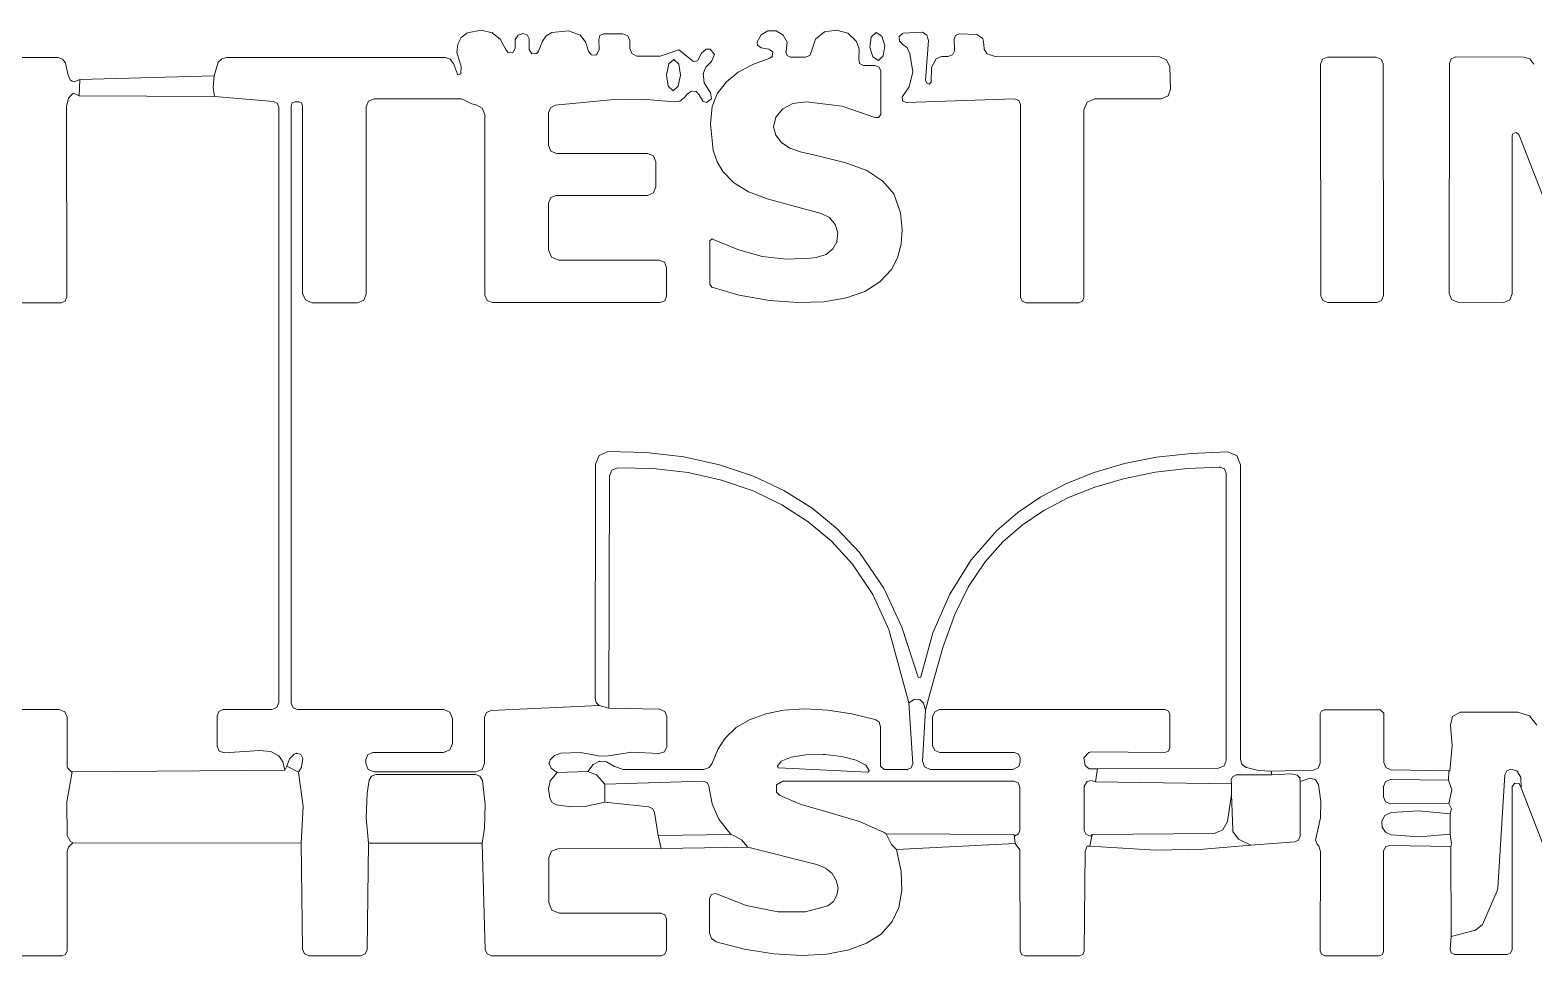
# Model space of a CAD drawing. Extents: x 0 to 650, y 0 to 488.
# Drawn here: x 269.5 to 410, y 85 to 171.5 of the extents above; entities that cross this region are included whole.
import ezdxf

# ---------------------------------------------------------------- set-up
doc = ezdxf.new("R2010")
doc.units = 0
doc.linetypes.add('Solid', pattern=[0])
doc.layers.add('Layer 1', color=7, linetype='Solid', lineweight=0)

msp = doc.modelspace()

# ---------------------------------------------------------------- linework, layer by layer
at = {"layer": 'Layer 1', "color": 9, "linetype": 'Solid', "lineweight": 0}
for p, q in [((311.66, 171.46), (310.4, 171.22)), ((312.7, 171.24), (311.66, 171.46)), ((319.83, 171.42), (318.27, 171.25)), ((320.93, 171.01), (319.83, 171.42)), ((338.46, 171.42), (337.81, 171.05)), ((339.21, 171.41), (338.46, 171.42)), ((339.87, 171.02), (339.21, 171.41)), ((344.85, 171.48), (343.75, 171.31)), ((345.92, 171.19), (344.85, 171.48)), ((309.48, 170.18), (309.41, 169.42)), ((309.8, 170.8), (309.48, 170.18)), ((310.33, 171.19), (309.8, 170.8)), ((310.4, 171.22), (310.33, 171.19)), ((313.46, 170.62), (312.7, 171.24)), ((312.7, 171.24), (312.7, 171.24)), ((314.02, 169.6), (313.46, 170.62)), ((315.14, 171.01), (314.86, 170.61)), ((314.86, 170.61), (314.86, 169.76)), ((315.49, 171.14), (315.14, 171.01)), ((315.57, 171.16), (315.49, 171.14)), ((315.97, 171.05), (315.57, 171.16)), ((316.15, 170.67), (315.97, 171.05)), ((316.15, 169.67), (316.15, 170.67)), ((317.39, 170.44), (317.04, 169.51)), ((317.73, 170.96), (317.39, 170.44)), ((318.27, 171.25), (317.73, 170.96)), ((321.42, 170.4), (320.93, 171.01)), ((320.93, 171.01), (320.93, 171.01)), ((321.7, 169.52), (321.42, 170.4)), ((322.75, 170.97), (322.65, 170.6)), ((322.65, 170.6), (322.68, 169.68)), ((323.09, 171.14), (322.75, 170.97)), ((323.12, 171.14), (323.09, 171.14)), ((324.91, 171.14), (323.12, 171.14)), ((325.37, 170.95), (324.91, 171.14)), ((325.56, 170.5), (325.37, 170.95)), ((325.56, 169.77), (325.56, 170.5)), ((337.81, 171.05), (337.45, 170.37)), ((337.45, 170.37), (337.47, 170.08)), ((337.47, 170.08), (337.47, 170.08)), ((337.47, 170.08), (337.81, 169.81)), ((340.25, 170.36), (339.87, 171.02)), ((340.15, 169.49), (340.25, 170.36)), ((342.89, 170.65), (342.53, 169.51)), ((343.75, 171.31), (342.89, 170.65)), ((346.72, 170.43), (345.92, 171.19)), ((346.98, 169.69), (346.72, 170.43)), ((348.11, 170.83), (347.98, 169.89)), ((348.57, 171.25), (348.11, 170.83)), ((349.08, 170.91), (348.57, 171.25)), ((349.36, 170.01), (349.08, 170.91)), ((349.23, 169.07), (349.36, 170.01)), ((351.03, 171.17), (350.72, 170.88)), ((350.72, 170.88), (350.73, 170.46)), ((350.73, 170.46), (351.12, 170.07)), ((351.09, 171.18), (351.03, 171.17)), ((352.89, 171.28), (351.09, 171.18)), ((351.12, 170.07), (351.15, 170.06)), ((351.15, 170.06), (351.15, 170.06)), ((351.15, 170.06), (351.47, 169.82)), ((353.3, 171), (352.89, 171.28)), ((353.17, 166.79), (353.44, 170.52)), ((353.44, 170.52), (353.3, 171)), ((355.97, 170.99), (355.84, 170.64)), ((355.84, 170.64), (355.84, 170.64)), ((355.84, 170.64), (355.88, 169.6)), ((356.32, 171.14), (355.97, 170.99)), ((357.96, 171.07), (356.32, 171.14)), ((358.54, 170.69), (357.96, 171.07)), ((358.63, 170.15), (358.54, 170.69)), ((358.66, 169.71), (358.63, 170.15)), ((272.16, 168.92), (268.08, 168.92)), ((272.58, 168.78), (272.16, 168.92)), ((272.84, 168.43), (272.58, 168.78)), ((287.44, 168.79), (287.12, 168.48)), ((287.88, 168.91), (287.44, 168.79)), ((308.3, 168.91), (287.88, 168.91)), ((308.78, 168.76), (308.3, 168.91)), ((309.09, 168.36), (308.78, 168.76)), ((309.41, 169.42), (309.62, 168.66)), ((309.62, 168.66), (309.79, 168.09)), ((314.18, 169.4), (314.02, 169.6)), ((314.63, 169.37), (314.18, 169.4)), ((314.86, 169.76), (314.63, 169.37)), ((316.4, 169.26), (316.15, 169.67)), ((316.87, 169.29), (316.4, 169.26)), ((317.04, 169.51), (316.87, 169.29)), ((321.95, 169.17), (321.7, 169.52)), ((322.37, 169.15), (321.95, 169.17)), ((322.47, 169.21), (322.37, 169.15)), ((322.68, 169.68), (322.47, 169.21)), ((325.74, 169.29), (325.56, 169.77)), ((326.2, 169.05), (325.74, 169.29)), ((328.39, 169.04), (326.2, 169.05)), ((330.12, 169.65), (328.39, 169.04)), ((329.66, 168.75), (329.19, 168.33)), ((330.12, 168.31), (329.66, 168.75)), ((331.51, 168.56), (330.12, 169.65)), ((331.88, 168.62), (331.51, 168.56)), ((331.9, 168.66), (331.88, 168.62)), ((332.25, 169.34), (331.9, 168.66)), ((332.68, 169.69), (332.25, 169.34)), ((332.66, 168.02), (333.18, 168.55)), ((333.06, 169.71), (332.68, 169.69)), ((333.45, 169.19), (333.06, 169.71)), ((333.18, 168.55), (333.45, 169.19)), ((338.64, 168.85), (337.04, 168.28)), ((337.81, 169.81), (338.53, 169.7)), ((338.53, 169.7), (338.91, 169.45)), ((338.86, 169), (338.64, 168.85)), ((338.91, 169.45), (338.86, 169)), ((340.14, 169.44), (340.15, 169.49)), ((340.25, 169.1), (340.14, 169.44)), ((340.57, 168.96), (340.25, 169.1)), ((341.97, 168.96), (340.57, 168.96)), ((342.36, 169.12), (341.97, 168.96)), ((342.53, 169.51), (342.36, 169.12)), ((346.94, 168.77), (346.98, 169.69)), ((347.02, 168.37), (346.94, 168.77)), ((347.98, 169.89), (348.26, 168.99)), ((348.26, 168.99), (348.77, 168.65)), ((348.77, 168.65), (349.23, 169.07)), ((351.47, 169.82), (351.71, 169.31)), ((351.71, 169.31), (352, 167.58)), ((354.18, 168.79), (353.73, 167.99)), ((354.65, 169.01), (354.18, 168.79)), ((354.18, 168.79), (354.18, 168.79)), ((355.26, 169.03), (354.65, 169.01)), ((355.69, 169.16), (355.26, 169.03)), ((355.88, 169.56), (355.69, 169.16)), ((355.88, 169.6), (355.88, 169.56)), ((358.89, 169.3), (358.66, 169.71)), ((358.92, 169.27), (358.89, 169.3)), ((359.68, 169), (358.92, 169.27)), ((375.02, 168.97), (359.68, 169)), ((375.69, 168.71), (375.02, 168.97)), ((375.99, 168.05), (375.69, 168.71)), ((390.25, 168.76), (390.06, 168.3)), ((390.71, 168.96), (390.25, 168.76)), ((395.27, 168.96), (390.71, 168.96)), ((395.73, 168.77), (395.27, 168.96)), ((395.92, 168.32), (395.73, 168.77)), ((402.28, 168.79), (402.1, 168.37)), ((402.71, 168.97), (402.28, 168.79)), ((409.03, 168.96), (402.71, 168.97)), ((409.61, 168.79), (409.03, 168.96)), ((410, 168.31), (409.61, 168.79)), ((273.08, 167.38), (272.84, 168.43)), ((273.3, 166.82), (273.08, 167.38)), ((287.12, 168.48), (286.75, 167.2)), ((309.46, 167.37), (309.09, 168.36)), ((309.51, 167.3), (309.46, 167.37)), ((309.78, 167.4), (309.51, 167.3)), ((309.79, 168.09), (309.78, 167.4)), ((329.19, 168.33), (328.97, 167.29)), ((328.97, 167.29), (329.14, 166.25)), ((330.07, 166.23), (330.29, 167.27)), ((330.29, 167.27), (330.12, 168.31)), ((332.41, 167.44), (332.66, 168.02)), ((332.51, 166.57), (332.41, 167.44)), ((335.69, 167.55), (334.6, 166.66)), ((337.04, 168.28), (335.69, 167.55)), ((347.38, 168.16), (347.02, 168.37)), ((347.43, 168.16), (347.38, 168.16)), ((348.47, 168.16), (347.43, 168.16)), ((348.84, 168.01), (348.47, 168.16)), ((349, 167.64), (348.84, 168.01)), ((349, 163.68), (349, 167.64)), ((349, 167.64), (349, 167.64)), ((352, 167.58), (351.66, 166.17)), ((353.73, 167.99), (353.7, 166.64)), ((376.06, 165.96), (375.99, 168.05)), ((390.06, 168.3), (390.1, 146.66)), ((395.96, 146.68), (395.92, 168.32)), ((402.1, 168.37), (402.09, 146.86)), ((273.46, 166.7), (273.3, 166.82)), ((273.67, 166.64), (273.46, 166.7)), ((274.2, 166.87), (273.67, 166.64)), ((329.14, 166.25), (329.6, 165.81)), ((329.6, 165.81), (330.07, 166.23)), ((330.94, 165.54), (331.33, 165.78)), ((331.33, 165.78), (331.74, 165.73)), ((333.1, 165.62), (332.51, 166.57)), ((334.6, 166.66), (333.76, 165.61)), ((351.66, 166.17), (351.07, 165.38)), ((351.66, 166.17), (351.66, 166.17)), ((353.26, 166.54), (353.17, 166.79)), ((353.5, 166.42), (353.26, 166.54)), ((353.7, 166.63), (353.5, 166.42)), ((353.7, 166.64), (353.7, 166.63)), ((375.83, 165.33), (376.06, 165.96)), ((273.14, 165.13), (272.95, 164.34)), ((272.95, 164.34), (272.99, 146.56)), ((273.51, 165.54), (273.14, 165.13)), ((273.6, 165.59), (273.51, 165.54)), ((274.14, 165.34), (273.6, 165.59)), ((292.28, 164.81), (286.77, 165.29)), ((292.64, 164.63), (292.28, 164.81)), ((292.79, 164.25), (292.64, 164.63)), ((293.92, 164.42), (294.03, 164.68)), ((293.92, 108.61), (293.92, 164.42)), ((294.03, 164.68), (294.29, 164.79)), ((294.29, 164.79), (294.63, 164.79)), ((294.63, 164.79), (294.89, 164.68)), ((294.89, 164.68), (295, 164.42)), ((295, 164.42), (295, 146.89)), ((300.93, 164.3), (301.15, 164.83)), ((301.15, 164.83), (301.68, 165.05)), ((301.68, 165.05), (309.81, 165.05)), ((309.81, 165.05), (310.06, 164.97)), ((310.06, 164.97), (310.81, 164.58)), ((310.81, 164.58), (311.22, 164.49)), ((311.22, 164.49), (311.78, 164.19)), ((318.15, 164.23), (318.59, 164.48)), ((318.59, 164.48), (324.39, 165.03)), ((324.39, 165.03), (327.12, 165)), ((327.12, 165), (329.73, 164.78)), ((329.73, 164.78), (330.23, 164.85)), ((330.23, 164.85), (330.64, 165.16)), ((330.64, 165.16), (330.94, 165.54)), ((331.74, 165.73), (332.04, 165.44)), ((332.04, 165.44), (332.37, 164.83)), ((332.37, 164.83), (332.71, 164.73)), ((332.71, 164.73), (333.18, 165.05)), ((333.18, 165.05), (333.1, 165.62)), ((333.71, 165.52), (333.26, 164.33)), ((333.76, 165.61), (333.71, 165.52)), ((333.76, 165.61), (333.76, 165.61)), ((339.84, 164.13), (340.78, 164.61)), ((340.78, 164.61), (342.01, 164.77)), ((342.01, 164.77), (345.39, 164.36)), ((345.39, 164.36), (348.43, 163.32)), ((351.07, 165.38), (350.98, 165.24)), ((350.98, 165.24), (351.02, 164.88)), ((351.02, 164.88), (351.36, 164.71)), ((351.36, 164.71), (361.49, 165.07)), ((361.49, 165.07), (361.88, 164.92)), ((361.88, 164.92), (362.05, 164.54)), ((362.05, 164.54), (362.05, 164.53)), ((362.05, 164.53), (362.05, 146.54)), ((367.97, 164.04), (368.27, 164.76)), ((368.27, 164.76), (368.98, 165.06)), ((368.98, 165.06), (375.2, 165.06)), ((375.2, 165.06), (375.22, 165.06)), ((375.22, 165.06), (375.83, 165.33)), ((292.79, 108.67), (292.79, 164.25)), ((300.93, 146.81), (300.93, 164.3)), ((311.78, 164.19), (312.01, 163.59)), ((312.01, 163.59), (312.01, 146.72)), ((317.97, 163.75), (318.15, 164.23)), ((317.97, 160.7), (317.97, 163.75)), ((333.26, 164.33), (333.08, 162.71)), ((338.99, 162.43), (339.19, 163.35)), ((339.19, 163.35), (339.84, 164.13)), ((348.43, 163.32), (348.78, 163.32)), ((348.78, 163.32), (348.99, 163.59)), ((348.99, 163.59), (349, 163.68)), ((367.97, 146.49), (367.97, 164.04)), ((333.08, 162.71), (333.33, 160.23)), ((339.18, 161.68), (338.99, 162.43)), ((339.71, 160.99), (339.18, 161.68)), ((407.96, 146.83), (407.97, 161.6)), ((407.97, 161.6), (408.02, 161.79)), ((408.02, 161.79), (408.33, 161.93)), ((408.33, 161.93), (408.6, 161.72)), ((408.6, 161.72), (412.81, 150.9)), ((318.19, 160.17), (317.97, 160.7)), ((318.72, 159.95), (318.19, 160.17)), ((333.33, 160.23), (333.71, 159.16)), ((340.49, 160.46), (339.71, 160.99)), ((341.59, 160.08), (340.49, 160.46)), ((327.2, 159.95), (318.72, 159.95)), ((327.77, 159.72), (327.2, 159.95)), ((328, 159.16), (327.77, 159.72)), ((328, 156.84), (328, 159.16)), ((333.71, 159.16), (334.24, 158.27)), ((342.87, 159.79), (341.59, 160.08)), ((345.72, 159.09), (342.87, 159.79)), ((347.68, 158.35), (345.72, 159.09)), ((334.24, 158.27), (335.23, 157.24)), ((349.2, 157.37), (347.68, 158.35)), ((350.21, 156.19), (349.2, 157.37)), ((318.17, 155.83), (318.69, 156.04)), ((318.69, 156.04), (327.2, 156.04)), ((327.2, 156.04), (327.77, 156.27)), ((327.77, 156.27), (328, 156.84)), ((335.23, 157.24), (336.64, 156.38)), ((336.64, 156.38), (338.37, 155.71)), ((350.84, 154.42), (350.21, 156.19)), ((317.96, 155.31), (318.17, 155.83)), ((317.96, 150.94), (317.96, 155.31)), ((338.37, 155.71), (340.89, 155.04)), ((340.89, 155.04), (343.44, 154.36)), ((343.44, 154.36), (344.19, 153.96)), ((344.19, 153.96), (344.74, 153.32)), ((344.74, 153.32), (344.99, 152.53)), ((350.98, 152.86), (350.84, 154.42)), ((333.24, 151.97), (333.04, 151.81)), ((333.04, 151.81), (333.04, 147.75)), ((333.28, 151.96), (333.24, 151.97)), ((335.63, 150.97), (333.28, 151.96)), ((344.9, 151.71), (344.53, 151.04)), ((344.99, 152.53), (344.9, 151.72)), ((344.9, 151.72), (344.9, 151.71)), ((350.89, 151.48), (350.98, 152.86)), ((318.24, 150.27), (317.96, 150.94)), ((337.93, 150.34), (335.63, 150.97)), ((340.18, 150.07), (337.93, 150.34)), ((343.88, 150.53), (342.96, 150.24)), ((344.53, 151.04), (343.88, 150.53)), ((344.53, 151.04), (344.53, 151.04)), ((350.55, 150.21), (350.89, 151.48)), ((318.91, 149.99), (318.24, 150.27)), ((328.31, 149.99), (318.91, 149.99)), ((328.79, 149.79), (328.31, 149.99)), ((328.31, 149.99), (328.31, 149.99)), ((328.99, 149.3), (328.79, 149.79)), ((328.99, 146.63), (328.99, 149.3)), ((342.4, 150.16), (340.18, 150.07)), ((342.96, 150.24), (342.4, 150.16)), ((342.4, 150.16), (342.4, 150.16)), ((348.9, 147.95), (349.99, 149.13)), ((349.99, 149.13), (350.55, 150.21)), ((333.04, 147.75), (333.23, 147.47)), ((347.51, 147.07), (348.9, 147.95)), ((272.82, 146.17), (272.43, 146.01)), ((272.99, 146.56), (272.82, 146.17)), ((295, 146.89), (295.26, 146.27)), ((295.26, 146.27), (295.89, 146.01)), ((300.13, 146.01), (300.7, 146.24)), ((300.7, 146.24), (300.93, 146.81)), ((312.01, 146.72), (312.22, 146.22)), ((312.22, 146.22), (312.71, 146.02)), ((328.38, 146.02), (328.81, 146.2)), ((328.81, 146.2), (328.99, 146.63)), ((333.23, 147.47), (335.77, 146.73)), ((335.77, 146.73), (338.59, 146.23)), ((338.59, 146.23), (341.24, 146.02)), ((341.24, 146.02), (343.68, 146.1)), ((343.68, 146.1), (345.8, 146.46)), ((345.8, 146.46), (347.51, 147.07)), ((362.05, 146.54), (362.21, 146.17)), ((362.21, 146.17), (362.58, 146.01)), ((367.48, 146.01), (367.83, 146.15)), ((367.83, 146.15), (367.97, 146.49)), ((390.1, 146.66), (390.29, 146.21)), ((390.29, 146.21), (390.75, 146.02)), ((395.31, 146.02), (395.77, 146.22)), ((395.77, 146.22), (395.96, 146.68)), ((402.09, 146.86), (402.33, 146.28)), ((402.33, 146.28), (402.9, 146.05)), ((407.18, 146.04), (407.73, 146.28)), ((407.73, 146.28), (407.96, 146.83)), ((272.43, 146.01), (267.56, 146.01)), ((295.89, 146.01), (300.13, 146.01)), ((312.71, 146.02), (328.38, 146.02)), ((362.58, 146.01), (367.48, 146.01)), ((390.75, 146.02), (395.31, 146.02)), ((402.9, 146.05), (407.18, 146.04)), ((292.13, 108), (292.6, 108.2)), ((292.6, 108.2), (292.79, 108.67)), ((294.1, 108.18), (293.92, 108.61)), ((294.53, 108), (294.1, 108.18)), ((322.7, 108.37), (312.6, 107.92)), ((351.62, 108.65), (351.98, 102.96)), ((272.26, 108.02), (267.75, 108.02)), ((272.78, 107.8), (272.26, 108.02)), ((273, 107.28), (272.78, 107.8)), ((273, 102.67), (273, 107.28)), ((287, 107.43), (287.17, 107.83)), ((287, 104.62), (287, 107.43)), ((287.17, 107.83), (287.58, 108)), ((287.58, 108), (292.13, 108)), ((292.13, 108), (292.13, 108)), ((308.18, 108), (294.53, 108)), ((308.76, 107.76), (308.18, 108)), ((309, 107.18), (308.76, 107.76)), ((309, 104.84), (309, 107.18)), ((312.17, 107.72), (311.99, 107.28)), ((311.99, 107.28), (311.99, 103.01)), ((312.6, 107.92), (312.17, 107.72)), ((323.6, 108.14), (328.34, 108.04)), ((328.34, 108.04), (328.81, 107.84)), ((328.81, 107.84), (329.01, 107.36)), ((329.01, 107.36), (329.01, 104.55)), ((336.74, 107.06), (335.5, 106.32)), ((338.26, 107.62), (336.74, 107.06)), ((339.92, 107.95), (338.26, 107.62)), ((341.87, 108.07), (339.92, 107.95)), ((344.05, 107.95), (341.87, 108.07)), ((346.29, 107.61), (344.05, 107.95)), ((348.47, 107.08), (346.29, 107.61)), ((348.84, 106.82), (348.47, 107.08)), ((348.98, 106.4), (348.84, 106.82)), ((352.88, 103.23), (353.18, 107.96)), ((354.03, 107.79), (353.84, 107.33)), ((353.84, 107.33), (353.84, 104.66)), ((354.48, 108), (354.03, 107.79)), ((354.51, 108), (354.48, 108)), ((375.57, 108), (354.51, 108)), ((375.87, 107.87), (375.57, 108)), ((376, 107.57), (375.87, 107.87)), ((376, 104.46), (376, 107.57)), ((390.15, 107.87), (390.04, 107.62)), ((390.04, 107.62), (390.04, 103.01)), ((390.4, 107.98), (390.15, 107.87)), ((395.65, 107.98), (390.4, 107.98)), ((395.97, 107.66), (395.65, 107.98)), ((395.97, 103.06), (395.97, 107.66)), ((335.5, 106.32), (334.46, 105.32)), ((348.98, 102.72), (348.98, 106.4)), ((287, 104.6), (287, 104.62)), ((287.21, 104.13), (287, 104.6)), ((287.7, 103.96), (287.21, 104.13)), ((290.98, 104.17), (287.7, 103.96)), ((292.02, 104.09), (290.98, 104.17)), ((292.77, 103.69), (292.02, 104.09)), ((301.08, 103.81), (301.55, 104)), ((301.55, 104), (308.16, 104)), ((308.16, 104), (308.75, 104.25)), ((308.75, 104.25), (309, 104.84)), ((319.1, 103.94), (318.53, 103.71)), ((320.97, 104), (319.1, 103.94)), ((322.6, 103.68), (320.97, 104)), ((325.73, 104.02), (323.37, 103.65)), ((328.28, 103.91), (325.73, 104.02)), ((328.78, 104.05), (328.28, 103.91)), ((329.01, 104.51), (328.78, 104.05)), ((329.01, 104.55), (329.01, 104.51)), ((333.76, 104.27), (333.25, 103)), ((334.46, 105.32), (333.76, 104.27)), ((353.84, 104.66), (354.04, 104.19)), ((354.04, 104.19), (354.51, 103.99)), ((354.51, 103.99), (361.47, 103.99)), ((361.47, 103.99), (361.86, 103.83)), ((367.95, 103.5), (368.43, 104.01)), ((368.43, 104.01), (368.68, 104.05)), ((368.68, 104.05), (375.53, 103.99)), ((375.53, 103.99), (375.86, 104.13)), ((375.86, 104.13), (376, 104.46)), ((273.03, 102.56), (273, 102.67)), ((273.41, 102.18), (273.03, 102.56)), ((293.16, 103.12), (292.77, 103.69)), ((292.77, 103.69), (292.77, 103.69)), ((292.77, 103.69), (292.77, 103.69)), ((293.34, 102.33), (293.16, 103.12)), ((293.78, 103.41), (293.51, 102.71)), ((294.21, 103.83), (293.78, 103.41)), ((294.36, 103.9), (294.21, 103.83)), ((294.44, 103.92), (294.36, 103.9)), ((294.84, 103.81), (294.44, 103.92)), ((294.61, 102.15), (294.9, 102.62)), ((295.01, 103.43), (294.84, 103.81)), ((294.9, 102.62), (295.01, 103.43)), ((300.89, 103.34), (301.08, 103.81)), ((300.89, 102.98), (300.89, 103.34)), ((301.12, 102.41), (300.89, 102.98)), ((311.99, 103.01), (311.75, 102.42)), ((318.13, 103.32), (318.01, 102.94)), ((318.01, 102.94), (318.21, 102.52)), ((318.53, 103.71), (318.13, 103.32)), ((322.14, 102.88), (321.64, 102.23)), ((322.71, 103.17), (322.14, 102.88)), ((323.37, 103.65), (322.6, 103.68)), ((323.37, 103.12), (322.71, 103.17)), ((322.71, 103.17), (322.71, 103.17)), ((324.11, 102.7), (323.37, 103.12)), ((324.92, 102.42), (324.11, 102.7)), ((332.96, 102.58), (332.47, 102.42)), ((333.25, 103), (332.96, 102.58)), ((339.69, 103.19), (339.35, 102.71)), ((339.35, 102.71), (339.35, 102.71)), ((339.35, 102.71), (339.35, 102.68)), ((339.35, 102.68), (339.42, 102.57)), ((339.42, 102.57), (339.45, 102.57)), ((339.45, 102.57), (347.78, 102.17)), ((340.62, 103.57), (339.69, 103.19)), ((341.99, 103.79), (340.62, 103.57)), ((343.6, 103.81), (341.99, 103.79)), ((343.76, 103.81), (343.6, 103.81)), ((345.36, 103.63), (343.76, 103.81)), ((346.71, 103.29), (345.36, 103.63)), ((347.6, 102.82), (346.71, 103.29)), ((347.9, 102.31), (347.6, 102.82)), ((349.31, 102.4), (348.98, 102.72)), ((348.98, 102.72), (348.98, 102.72)), ((351.84, 102.57), (351.46, 102.4)), ((351.98, 102.96), (351.84, 102.57)), ((353.08, 102.67), (352.88, 103.23)), ((353.62, 102.42), (353.08, 102.67)), ((361.89, 102.7), (361.34, 102.42)), ((361.86, 103.83), (362.02, 103.45)), ((362.02, 103.1), (361.89, 102.7)), ((362.02, 103.45), (362.02, 103.1)), ((368.09, 102.78), (367.95, 103.5)), ((368.46, 102.48), (368.09, 102.78)), ((389.85, 102.54), (389.38, 102.34)), ((390.04, 103.01), (389.85, 102.54)), ((396.16, 102.59), (395.97, 103.06)), ((396.63, 102.39), (396.16, 102.59)), ((273.47, 102.19), (273.41, 102.18)), ((301.68, 102.18), (301.12, 102.41)), ((311.16, 102.18), (301.68, 102.18)), ((301.68, 102.18), (301.68, 102.18)), ((311.75, 102.42), (311.16, 102.18)), ((318.21, 102.52), (318.76, 102.12)), ((332.41, 101.31), (323.21, 101.04)), ((332.47, 102.42), (324.92, 102.42)), ((332.77, 101.18), (332.41, 101.31)), ((332.94, 100.84), (332.77, 101.18)), ((339.85, 101.33), (339.24, 100.98)), ((361.42, 101.33), (339.85, 101.33)), ((347.78, 102.17), (347.79, 102.17)), ((347.79, 102.17), (347.9, 102.28)), ((347.9, 102.28), (347.9, 102.31)), ((351.45, 102.4), (349.31, 102.4)), ((351.46, 102.4), (351.45, 102.4)), ((353.64, 102.42), (353.62, 102.42)), ((361.34, 102.42), (353.64, 102.42)), ((361.82, 101.16), (361.42, 101.33)), ((361.99, 100.76), (361.82, 101.16)), ((368.28, 101.3), (368, 100.86)), ((368.64, 101.38), (368.28, 101.3)), ((369.22, 102.47), (368.46, 102.48)), ((369.04, 101.24), (368.64, 101.38)), ((389.38, 102.34), (385.47, 102.26)), ((388.16, 101.28), (389.11, 101.61)), ((389.11, 101.61), (389.61, 101.45)), ((389.61, 101.45), (389.89, 101.01)), ((396.14, 101.27), (395.94, 100.79)), ((396.62, 101.46), (396.14, 101.27)), ((402.03, 101.42), (396.62, 101.46)), ((402.13, 102.29), (396.63, 102.39)), ((407.95, 100.81), (408.2, 101.13)), ((408.2, 101.13), (408.61, 101.1)), ((333.24, 99.21), (332.94, 100.84)), ((339.24, 100.98), (339.25, 100.28)), ((339.25, 100.28), (339.52, 100.02)), ((339.52, 100.02), (341.46, 99.18)), ((361.99, 96.71), (361.99, 100.76)), ((368, 100.86), (368, 96.7)), ((389.89, 101.01), (390.1, 99.43)), ((395.94, 100.79), (395.94, 100.79)), ((395.94, 100.79), (395.94, 99.86)), ((395.94, 99.86), (395.94, 99.86)), ((395.94, 99.86), (396.14, 99.39)), ((407.95, 85.58), (407.95, 100.81)), ((408.61, 101.1), (408.79, 100.68)), ((323.21, 99.36), (327.33, 98.91)), ((327.33, 98.91), (327.69, 98.74)), ((327.69, 98.74), (327.87, 98.39)), ((327.87, 98.39), (328.21, 96.23)), ((333.86, 97.77), (333.24, 99.21)), ((341.46, 99.18), (344.06, 98.41)), ((344.06, 98.41), (347, 97.54)), ((390.1, 99.43), (390.07, 97.88)), ((396.67, 98.39), (396.08, 98.1)), ((396.14, 99.39), (396.61, 99.2)), ((396.61, 99.2), (402.05, 99.23)), ((399.28, 98.54), (396.67, 98.39)), ((402.18, 98.26), (399.28, 98.54)), ((334.98, 96.32), (333.86, 97.77)), ((333.86, 97.77), (333.86, 97.77)), ((347, 97.54), (349.3, 96.51)), ((390.07, 97.88), (389.61, 95.8)), ((396.08, 98.1), (395.8, 97.59)), ((395.8, 97.59), (395.82, 97.02)), ((395.82, 97.02), (396.14, 96.54)), ((273.14, 95.14), (273.55, 95.55)), ((294.85, 95.54), (294.97, 85.61)), ((301.03, 85.6), (301.14, 95.54)), ((311.77, 95.51), (312.05, 85.59)), ((349.3, 96.51), (349.49, 96.4)), ((361.45, 96.34), (361.48, 96.18)), ((361.48, 96.18), (361.86, 96.4)), ((361.86, 96.4), (361.99, 96.71)), ((368, 96.7), (368.19, 96.32)), ((368.19, 96.32), (368.62, 96.19)), ((368.62, 96.19), (368.73, 96.34)), ((389.61, 95.8), (389.74, 95.42)), ((396.14, 96.54), (396.66, 96.3)), ((396.66, 96.3), (399.29, 96.12)), ((399.29, 96.12), (402.17, 96.37)), ((273, 85.47), (273.01, 94.74)), ((273.01, 94.74), (273.14, 95.14)), ((317.99, 94.18), (318.23, 94.77)), ((317.99, 89.97), (317.99, 94.18)), ((318.23, 94.77), (318.82, 95.01)), ((318.82, 95.01), (328.47, 95.04)), ((336.58, 95.15), (343.01, 93.53)), ((350.9, 92.88), (350.46, 94.94)), ((361.54, 95.48), (361.97, 94.9)), ((361.97, 94.9), (361.99, 94.74)), ((361.99, 94.74), (362.01, 85.46)), ((368, 85.45), (368.09, 94.74)), ((368.09, 94.74), (368.28, 95.24)), ((368.28, 95.24), (368.51, 95.23)), ((389.74, 95.42), (389.92, 95.25)), ((389.92, 95.25), (390.06, 94.75)), ((390.06, 94.75), (390.03, 85.47)), ((395.96, 94.79), (396.12, 95.17)), ((395.96, 85.4), (395.96, 94.79)), ((395.96, 94.79), (395.96, 94.79)), ((396.12, 95.17), (396.51, 95.32)), ((396.51, 95.32), (402.25, 95.22)), ((343.01, 93.53), (343.84, 93.19)), ((343.84, 93.19), (344.45, 92.68)), ((350.97, 91.11), (350.9, 92.88)), ((344.45, 92.68), (344.84, 92.05)), ((344.84, 92.05), (345, 91.36)), ((345, 91.36), (344.9, 90.67)), ((318.27, 89.28), (317.99, 89.97)), ((333.18, 90.73), (333.01, 90.38)), ((333.01, 90.38), (333.01, 87.12)), ((333.55, 90.81), (333.18, 90.73)), ((333.65, 90.78), (333.55, 90.81)), ((336.41, 89.7), (333.65, 90.78)), ((344.57, 90.08), (344.04, 89.68)), ((344.9, 90.67), (344.57, 90.08)), ((350.68, 89.51), (350.97, 91.11)), ((318.96, 89), (318.27, 89.28)), ((328.46, 89), (318.96, 89)), ((328.83, 88.84), (328.46, 89)), ((328.99, 88.47), (328.83, 88.84)), ((339.39, 89.1), (336.41, 89.7)), ((341.95, 89.1), (339.39, 89.1)), ((344.04, 89.68), (341.95, 89.1)), ((350.06, 88.2), (350.68, 89.51)), ((328.99, 85.52), (328.99, 88.47)), ((333.01, 87.12), (333.18, 86.61)), ((349.02, 87.03), (350.06, 88.2)), ((333.18, 86.61), (333.61, 86.3)), ((333.61, 86.3), (336.22, 85.63)), ((346.02, 85.55), (347.67, 86.17)), ((347.67, 86.17), (349.02, 87.03)), ((402.27, 86.81), (402.16, 85.62)), ((267.44, 84.99), (272.52, 84.99)), ((272.52, 84.99), (272.86, 85.13)), ((272.86, 85.13), (273, 85.47)), ((294.97, 85.61), (295.16, 85.18)), ((295.16, 85.18), (295.59, 85)), ((295.59, 85), (300.42, 85)), ((300.42, 85), (300.85, 85.18)), ((300.85, 85.18), (301.03, 85.6)), ((312.05, 85.59), (312.23, 85.18)), ((312.23, 85.18), (312.64, 85.01)), ((312.64, 85.01), (328.48, 85.01)), ((328.48, 85.01), (328.84, 85.16)), ((328.84, 85.16), (328.99, 85.52)), ((336.22, 85.63), (339.01, 85.2)), ((339.01, 85.2), (341.61, 85.04)), ((341.61, 85.04), (343.96, 85.16)), ((343.96, 85.16), (346.02, 85.55)), ((362.01, 85.46), (362.15, 85.13)), ((362.15, 85.13), (362.48, 84.99)), ((362.48, 84.99), (367.54, 84.99)), ((367.54, 84.99), (367.87, 85.12)), ((367.87, 85.12), (368, 85.45)), ((390.03, 85.47), (390.16, 85.14)), ((390.16, 85.14), (390.48, 85.01)), ((390.48, 85.01), (395.57, 85.01)), ((395.57, 85.01), (395.85, 85.12)), ((395.85, 85.12), (395.96, 85.4)), ((402.16, 85.62), (402.27, 85.28)), ((402.27, 85.28), (402.58, 85.13)), ((402.58, 85.13), (402.6, 85.13)), ((402.6, 85.13), (407.51, 85.13)), ((407.51, 85.13), (407.82, 85.26)), ((407.51, 85.13), (407.51, 85.13)), ((407.82, 85.26), (407.95, 85.58))]:
    msp.add_line(p, q, dxfattribs=at)
at = {"layer": 'Layer 1', "color": 254, "linetype": 'Solid', "lineweight": 0}
for p, q in [((286.75, 167.2), (274.2, 166.87)), ((286.77, 165.29), (274.14, 165.34)), ((323.5, 132.1), (322.68, 131.75)), ((327.08, 132.02), (323.5, 132.1)), ((381.37, 132.08), (377.99, 131.94)), ((382.24, 131.73), (381.37, 132.08)), ((322.34, 130.93), (322.33, 109.08)), ((322.68, 131.75), (322.34, 130.93)), ((330.6, 131.61), (327.08, 132.02)), ((333.92, 130.88), (330.6, 131.61)), ((337.1, 129.81), (333.92, 130.88)), ((371.75, 130.99), (368.92, 130.16)), ((374.75, 131.57), (371.75, 130.99)), ((377.99, 131.94), (374.75, 131.57)), ((380.66, 130.66), (377.65, 130.54)), ((381.09, 130.49), (380.66, 130.66)), ((380.66, 130.66), (380.66, 130.66)), ((382.6, 130.86), (382.24, 131.73)), ((382.6, 103.34), (382.6, 130.86)), ((382.6, 130.86), (382.6, 130.86)), ((323.67, 129.83), (323.6, 108.14)), ((323.89, 130.36), (323.67, 129.83)), ((324.41, 130.59), (323.89, 130.36)), ((327.74, 130.53), (324.41, 130.59)), ((331.02, 130.15), (327.74, 130.53)), ((334.11, 129.45), (331.02, 130.15)), ((337.08, 128.43), (334.11, 129.45)), ((339.95, 128.47), (337.1, 129.81)), ((368.92, 130.16), (366.35, 129.14)), ((371.66, 129.57), (368.98, 128.78)), ((374.61, 130.17), (371.66, 129.57)), ((377.65, 130.54), (374.61, 130.17)), ((381.26, 130.06), (381.09, 130.49)), ((381.26, 103.25), (381.26, 130.06)), ((339.75, 127.14), (337.08, 128.43)), ((342.6, 126.81), (339.95, 128.47)), ((363.95, 127.88), (361.8, 126.42)), ((366.35, 129.14), (363.95, 127.88)), ((368.98, 128.78), (366.53, 127.81)), ((342.22, 125.55), (339.75, 127.14)), ((344.93, 124.9), (342.6, 126.81)), ((361.8, 126.42), (359.84, 124.73)), ((364.22, 126.6), (362.21, 125.24)), ((366.53, 127.81), (364.22, 126.6)), ((344.4, 123.73), (342.22, 125.55)), ((362.21, 125.24), (360.39, 123.66)), ((346.34, 121.6), (344.4, 123.73)), ((347.02, 122.68), (344.93, 124.9)), ((359.84, 124.73), (357.44, 122)), ((360.39, 123.66), (358.75, 121.81)), ((349.28, 119.36), (347.02, 122.68)), ((348.25, 118.75), (346.34, 121.6)), ((357.44, 122), (355.43, 118.78)), ((358.75, 121.81), (357.2, 119.49)), ((357.2, 119.49), (355.92, 116.88)), ((349.75, 115.47), (348.25, 118.75)), ((350.95, 115.7), (349.28, 119.36)), ((355.43, 118.78), (353.87, 115.17)), ((355.92, 116.88), (354.8, 113.79)), ((351.62, 108.65), (349.75, 115.47)), ((352.48, 111.04), (350.95, 115.7)), ((353.87, 115.17), (352.72, 111.05)), ((354.8, 113.79), (353.59, 109.47)), ((352.69, 110.99), (352.48, 111.04)), ((352.72, 111.05), (352.69, 110.99)), ((322.33, 109.08), (322.42, 108.67)), ((322.42, 108.67), (322.7, 108.37)), ((353.59, 109.47), (353.18, 107.96)), ((380.55, 102.53), (381.05, 102.74)), ((381.05, 102.74), (381.26, 103.25)), ((382.73, 102.91), (382.6, 103.34)), ((383.07, 102.63), (382.73, 102.91)), ((383.15, 102.6), (383.07, 102.63)), ((384.26, 102.3), (383.15, 102.6)), ((381.75, 101.06), (369.04, 101.24)), ((369.22, 102.47), (380.55, 102.53)), ((385.47, 102.26), (384.26, 102.3)), ((381.75, 100.06), (381.37, 97.54)), ((381.37, 97.54), (380.95, 96.76)), ((334.98, 96.32), (328.21, 96.23)), ((361.45, 96.34), (349.49, 96.4)), ((380.12, 96.44), (368.73, 96.34)), ((380.95, 96.76), (380.12, 96.44)), ((328.47, 95.04), (336.58, 95.15)), ((350.46, 94.94), (361.54, 95.48)), ((368.51, 95.23), (374.67, 94.88)), ((374.67, 94.88), (379.12, 94.97)), ((374.67, 94.88), (374.67, 94.88)), ((379.12, 94.97), (383.57, 95.35))]:
    msp.add_line(p, q, dxfattribs=at)
at = {"layer": 'Layer 1', "color": 252, "linetype": 'Solid', "lineweight": 0}
for p, q in [((286.63, 166.11), (286.75, 167.2)), ((274.2, 166.87), (274.14, 165.34)), ((286.77, 165.29), (286.63, 166.11)), ((322.7, 108.37), (323.6, 108.14)), ((352.11, 108.96), (351.62, 108.65)), ((352.52, 108.99), (352.11, 108.96)), ((352.61, 108.96), (352.52, 108.99)), ((352.64, 108.94), (352.61, 108.96)), ((352.98, 108.6), (352.64, 108.94)), ((353.18, 107.96), (352.98, 108.6)), ((402.38, 107.35), (402.2, 106.54)), ((403.11, 107.77), (402.38, 107.35)), ((403.21, 107.77), (403.11, 107.77)), ((408.48, 107.77), (403.21, 107.77)), ((409.57, 107.43), (408.48, 107.77)), ((410.27, 106.54), (409.57, 107.43)), ((402.2, 106.54), (402.36, 104.62)), ((402.36, 104.62), (402.13, 102.29)), ((369.04, 101.24), (369.22, 102.47)), ((385.47, 102.26), (385.52, 101.91)), ((402.33, 100.52), (402.03, 101.42)), ((402.05, 99.23), (402.33, 100.52)), ((408.79, 100.68), (412.93, 89.97)), ((402.17, 96.37), (402.18, 98.26)), ((328.21, 96.23), (328.47, 95.04)), ((335.28, 96.23), (334.98, 96.32)), ((335.98, 95.83), (335.28, 96.23)), ((335.28, 96.23), (335.28, 96.23)), ((336.58, 95.15), (335.98, 95.83)), ((349.49, 96.4), (349.99, 95.39)), ((361.54, 95.48), (361.45, 96.34)), ((368.73, 96.34), (368.51, 95.23)), ((349.99, 95.39), (350.46, 94.94)), ((402.25, 95.22), (402.27, 86.81))]:
    msp.add_line(p, q, dxfattribs=at)
at = {"layer": 'Layer 1', "color": 47, "linetype": 'Solid', "lineweight": 0}
for p, q in [((293.51, 102.71), (293.34, 102.33)), ((273.47, 102.19), (272.96, 99.39)), ((295.06, 98.94), (294.61, 102.15)), ((301.21, 101.41), (301.03, 100.2)), ((301.43, 101.78), (301.21, 101.41)), ((301.84, 101.93), (301.43, 101.78)), ((311.13, 101.93), (301.84, 101.93)), ((311.56, 101.77), (311.13, 101.93)), ((311.79, 101.38), (311.56, 101.77)), ((312.04, 99.14), (311.79, 101.38)), ((318.13, 101.34), (317.97, 100.59)), ((318.76, 102.12), (318.13, 101.34)), ((322.43, 101.92), (321.64, 102.23)), ((321.64, 102.23), (321.64, 102.23)), ((323.21, 101.04), (322.43, 101.92)), ((387.34, 102.01), (385.52, 101.91)), ((387.87, 101.88), (387.34, 102.01)), ((388.14, 101.63), (387.87, 101.88)), ((388.16, 101.28), (388.14, 101.63)), ((388.14, 101.63), (388.14, 101.63)), ((301.03, 100.2), (300.93, 97.89)), ((301.03, 100.2), (301.03, 100.2)), ((317.97, 100.59), (318.08, 99.72)), ((272.96, 99.39), (273, 96.24)), ((294.85, 95.54), (295.06, 98.94)), ((311.98, 96.93), (312.04, 99.14)), ((318.08, 99.72), (318.31, 99.33)), ((318.31, 99.33), (318.71, 99.12)), ((318.71, 99.12), (320.06, 98.92)), ((320.06, 98.92), (321.39, 98.94)), ((321.39, 98.94), (323.21, 99.36)), ((300.93, 97.89), (301.14, 95.54)), ((311.77, 95.51), (311.98, 96.93)), ((311.98, 96.93), (311.98, 96.93)), ((273, 96.24), (273.33, 95.69)), ((273.33, 95.69), (273.55, 95.55))]:
    msp.add_line(p, q, dxfattribs=at)
at = {"layer": 'Layer 1', "color": 8, "linetype": 'Solid', "lineweight": 0}
for p, q in [((294.61, 102.15), (293.51, 102.71)), ((293.34, 102.33), (273.47, 102.19)), ((321.64, 102.23), (318.76, 102.12)), ((388.15, 96.18), (388.16, 101.28)), ((323.21, 101.04), (323.21, 99.36)), ((381.75, 100.06), (381.75, 101.06)), ((273.55, 95.55), (294.85, 95.54)), ((301.14, 95.54), (311.77, 95.51)), ((383.57, 95.35), (387.66, 95.65)), ((387.66, 95.65), (388.01, 95.82)), ((388.01, 95.82), (388.15, 96.18))]:
    msp.add_line(p, q, dxfattribs=at)
at = {"layer": 'Layer 1', "color": 250, "linetype": 'Solid', "lineweight": 0}
for p, q in [((381.83, 101.71), (381.71, 101.45)), ((381.71, 101.45), (381.75, 101.06)), ((382.19, 101.9), (381.83, 101.71)), ((385.52, 101.91), (382.19, 101.9)), ((402.05, 102.29), (402.03, 101.42)), ((402.13, 102.29), (402.05, 102.29)), ((407.27, 101.91), (406.64, 91.36)), ((407.45, 102.29), (407.27, 101.91)), ((407.85, 102.44), (407.45, 102.29)), ((408.41, 102.27), (407.85, 102.44)), ((408.76, 101.68), (408.41, 102.27)), ((408.79, 100.68), (408.76, 101.68)), ((381.87, 96.78), (381.75, 100.06)), ((402.05, 99.23), (402.31, 98.74)), ((402.31, 98.74), (402.18, 98.26)), ((381.89, 96.61), (381.87, 96.78)), ((382.39, 95.91), (381.89, 96.61)), ((381.89, 96.61), (381.89, 96.61)), ((383.57, 95.35), (382.39, 95.91)), ((402.17, 96.37), (402.31, 95.47)), ((402.31, 95.47), (402.25, 95.22)), ((406.64, 91.36), (406.56, 91.06)), ((406.56, 91.06), (405.18, 87.94)), ((404.55, 87.41), (402.27, 86.81)), ((405.18, 87.94), (404.55, 87.41))]:
    msp.add_line(p, q, dxfattribs=at)
at = {"layer": 'Layer 1', "color": 9, "linetype": 'Solid', "lineweight": 0}
for p in [(312.7, 171.24), (320.93, 171.01), (338.86, 169), (332.41, 167.44), (332.41, 167.44), (344.9, 151.72), (295, 146.89), (294.44, 103.92), (318.01, 102.94), (322.71, 103.17), (339.35, 102.71), (351.46, 102.4), (395.94, 100.79)]:
    msp.add_point(p, dxfattribs=at)
at = {"layer": 'Layer 1', "color": 254, "linetype": 'Solid', "lineweight": 0}
for p in [(380.66, 130.66), (383.15, 102.6)]:
    msp.add_point(p, dxfattribs=at)
at = {"layer": 'Layer 1', "color": 47, "linetype": 'Solid', "lineweight": 0}
for p in [(321.64, 102.23), (388.14, 101.63)]:
    msp.add_point(p, dxfattribs=at)

doc.saveas('drawing.dxf')
